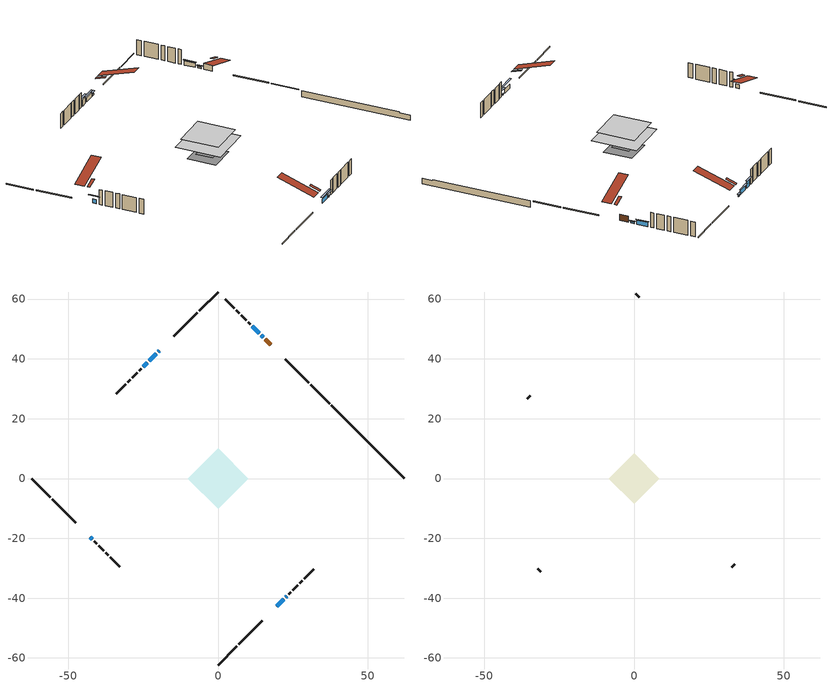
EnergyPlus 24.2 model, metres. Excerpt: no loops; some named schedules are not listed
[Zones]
conditioned space
 floor outside (Floor1 construction): -1.42,0 0,1.42 1.42,0 0,-1.42 z0.91
 floor adiabatic (AdiabaticFloorConstruction): -10.16,0 0,10.16 10.16,0 0,-10.16 z3.35
 floor foundation (Slab1 construction): -6.33,0 0,6.33 6.33,0 0,-6.33 z-1.15
 floor foundation (Slab2 construction): -3.8,0 0,3.8 3.8,0 0,-3.8 z0
 wall outside (RimJoist1 construction): 0,-62.37 6.21,-56.17 / -62.37,0 -56.17,-6.21 / 0,62.37 -6.21,56.17 / 37.29,25.08 31.09,31.28 z0.91:1.21
 wall outside (RimJoist2 construction): 6.86,-55.51 14.82,-47.55 / -55.51,-6.86 -47.55,-14.82 / -6.86,55.51 -14.82,47.55 / 30.43,31.94 22.47,39.9 z0.91:1.21
 wall outside (AdiabaticWallConstruction 1): 17.72,44.65 15.85,46.52 z0.91:2.94
 wall outside (AdiabaticWallConstruction): 19.58,-42.79 21.98,-40.39 / -42.79,-19.58 -41.99,-20.38 / -20.59,41.78 -22.99,39.38 / 13.83,48.54 11.43,50.94 z0.91:2.26; -19.58,42.8 -19.93,42.44 / 15.2,47.17 14.49,47.88 / 22.64,-39.73 23,-39.38 z0.91:1.41; -23.65,38.72 -24.94,37.43 z0.91:3.04
 wall outside (Wall1 construction): 23.65,-38.72 24.37,-38 / -41.33,-21.04 -40.62,-21.75 / -25.6,36.77 -26.32,36.05 / 10.77,51.6 10.05,52.32 z0.91:5.79
 wall outside (Wall2 construction): 25.02,-37.35 26.73,-35.64 / -39.96,-22.41 -38.26,-24.11 / -26.97,35.4 -28.68,33.69 / 9.4,52.97 7.69,54.68 z0.91:5.79
 wall outside (Wall3 construction): 27.38,-34.99 28.25,-34.12 / -37.6,-24.77 -36.74,-25.63 / -29.33,33.04 -30.2,32.17 / 7.04,55.33 6.17,56.2 z0.91:5.79
 wall outside (Wall4 construction): 28.9,-33.47 32.07,-30.3 / -36.08,-26.29 -32.91,-29.46 / -30.85,31.52 -34.02,28.35 / 5.52,56.86 2.35,60.03 z0.91:5.79
 wall foundation (FoundationWall1 construction): 37.95,24.42,-1.15 37.95,24.42,0.91 59.93,2.44,0.91 59.93,2.44,0.62 62.37,0,0.62 62.37,0,-1.15
 window (WindowConstruction): 19.58,-42.79 21.98,-40.39 z0.91:2.26
 window (WindowConstruction 4): -42.79,-19.58 -41.99,-20.38 z0.91:2.26
 window (WindowConstruction 5): -19.58,42.79 -19.93,42.44 z0.91:1.41
 window (WindowConstruction 6): 15.2,47.17 14.49,47.88 z0.91:1.41
 window (WindowConstruction 7): 22.64,-39.73 22.99,-39.38 z0.91:1.41
 window (WindowConstruction 1): -20.59,41.78 -22.99,39.38 z0.91:2.26
 window (WindowConstruction 2): -23.65,38.72 -24.94,37.43 z0.91:3.04
 window (WindowConstruction 3): 13.83,48.54 11.43,50.94 z0.91:2.26
 door (Door): 17.72,44.65 15.85,46.52 z0.91:2.94
 ceiling adiabatic (AdiabaticFloorConstruction): 0,-10.16 10.16,0 0,10.16 -10.16,0 z3.35
 roof outside (Roof2 construction): 18.92,-43.45,5.79 16.61,-41.14,6.87 16.01,-41.75,6.87 18.31,-44.06,5.79; -43.45,-18.92,5.79 -41.14,-16.61,6.87 -41.75,-16.01,6.87 -44.06,-18.31,5.79; -18.92,43.45,5.79 -16.61,41.14,6.87 -16.01,41.75,6.87 -18.31,44.06,5.79; 18.37,44,5.79 16.07,41.69,6.87 16.68,41.08,6.87 18.98,43.39,5.79
attic - vented
 floor to conditioned space (Floor2 construction Reversed): -8.48,0 0,8.48 8.48,0 0,-8.48 z5.79
 wall outside (Wall5 construction): 32.73,-29.64 33.76,-28.61 / -32.25,-30.12 -31.22,-31.15 / -34.68,27.69 -35.71,26.66 / 1.69,60.68 0.66,61.71 z0.91:5.79
 roof outside (Roof1 construction): 17.66,-44.72,5.79 9.4,-36.46,9.68 7.22,-38.63,9.68 15.48,-46.89,5.79; -44.72,-17.66,5.79 -36.46,-9.4,9.68 -38.63,-7.22,9.68 -46.89,-15.48,5.79; -17.66,44.72,5.79 -9.4,36.46,9.68 -7.22,38.63,9.68 -15.48,46.89,5.79; 19.64,42.73,5.79 11.38,34.47,9.68 13.56,32.3,9.68 21.82,40.56,5.79
shading: 22.84,-39.53 18.72,-43.66 19.04,-43.98 23.17,-39.85 z3.48; -41.13,-21.24 -43.66,-18.72 -43.87,-18.93 -41.34,-21.45 z3.48; -20.36,42.01 -19.15,43.22 -19.47,43.55 -20.69,42.33 z2.02; 14.28,48.09 15.41,46.96 15.62,47.17 14.49,48.3 z1.71; 23.86,-38.52 21.78,-40.59 22.1,-40.92 24.18,-38.84 z2.63; -23.42,38.95 -20.16,42.21 -20.48,42.54 -23.75,39.27 z2.87; -25.37,37 -23.22,39.15 -23.54,39.48 -25.7,37.32 z3.65; 11.22,51.16 14.04,48.33 14.25,48.54 11.43,51.37 z2.56
[Building]
Building 1: Terrain=Suburbs
[Site:Location]
Montreal Intl AP_QC: Latitude {deg}=45.47; Longitude {deg}=-73.74; Time Zone {hr}=-5; Elevation {m}=36; Keep Site Location Information=Yes
[Site:GroundTemperature:Shallow]
2.07863, -0.316383, -0.508184, 0.628371, 5.19101, 9.73239, 13.6695, 16.1636, 16.3755, 14.347, 10.5102, 6.10817
[Site:WaterMainsTemperature]
Calculation Method=Schedule; Temperature Schedule=mains temperature schedule
[Material] Roughness=Rough; Thermal Absorptance=0.9
Name | Thickness {m} | Conductivity {W/m-K} | Density {kg/m3} | Specific Heat {J/kg-K} | Solar Absorptance | Visible Absorptance
asphalt or fiberglass shingles | 0.00635 | 0.162714 | 1121.4 | 1465.45 | 0.84 | 0.84
ceiling loosefill ins | 0.0846667 | 0.0480833 | 16.02 | 1046.75 | 0.7 | 0.7
ceiling stud and cavity | 0.1397 | 0.0946744 | 65.682 | 1177.47 | 0.7 | 0.7
concrete 4.0 in. | 0.1016 | 1.803125 | 2242.8 | 837.4 | 0.7 | 0.7
concrete 8.0 in. | 0.2032 | 1.803125 | 2242.8 | 837.4 | 0.7 | 0.7
door material | 0.04445 | 0.053851 | 512.64 | 1214.23 | 0.7 | 0.7
exterior vertical ins | 0.0430808 | 0.029427 | 32.04 | 1214.23 | 0.7 | 0.7
floor covering | 0.0127 | 0.0433444 | 54.468 | 1339.84 | 0.6 | 0.6
floor rigid ins; rim joist rigid ins; wall rigid ins | 0.051816 | 0.029427 | 32.04 | 1214.23 | 0.7 | 0.7
floor rigid ins 1; wall rigid ins 1 | 0.512978 | 0.029427 | 32.04 | 1214.23 | 0.7 | 0.7
floor stud and cavity | 0.1397 | 0.0821132 | 92.3553 | 1139.71 | 0.7 | 0.7
floor stud and cavity 1 | 0.1397 | 1.75129 | 37.0049 | 1207.88 | 0.7 | 0.7
furniture material conditioned space 1 | 0.1524 | 0.115458 | 640.8 | 1214.23 | 0.6 | 0.6
gypsum board | 0.0127 | 0.160291 | 801 | 837.4 | 0.6 | 0.6
gypsum board 1 | 0.0127 | 0.160291 | 801 | 837.4 | 0.7 | 0.7
osb sheathing 0.5 in. | 0.0127 | 0.115458 | 512.64 | 1214.23 | 0.7 | 0.7
osb sheathing 0.75 in. | 0.01905 | 0.115458 | 512.64 | 1214.23 | 0.7 | 0.7
osb sheathing 2.0 in. | 0.0508 | 0.115458 | 512.64 | 1214.23 | 0.7 | 0.7
rim joist stud and cavity | 0.0508 | 0.0379815 | 125.044 | 1163.47 | 0.6 | 0.6
roof rigid ins | 0.103632 | 0.029427 | 32.04 | 1214.23 | 0.7 | 0.7
roof stud and cavity | 0.2032 | 2.14564 | 78.34581 | 1123.46 | 0.7 | 0.7
wall stud and cavity | 0.1397 | 0.141173 | 139.0536 | 1170.24 | 0.7 | 0.7
wall stud and cavity 1 | 0.1397 | 0.188903 | 139.0536 | 1170.24 | 0.7 | 0.7
wall stud and cavity 2 | 0.1397 | 0.19304 | 139.0536 | 1170.24 | 0.7 | 0.7
wall stud and cavity 3 | 0.1397 | 0.183232 | 139.0536 | 1170.24 | 0.7 | 0.7
wall stud and cavity 4 | 0.0889 | 6.1454 | 50.32683 | 1063.81 | 0.6 | 0.6
wall stud and cavity 5 | 0.0889 | 0.380278 | 52.3479 | 1209.89 | 0.7 | 0.7
wall stud and cavity 6 | 0.0889 | 0.391764 | 83.0341 | 1211.67 | 0.7 | 0.7
wood siding | 0.0254 | 0.102417 | 544.68 | 1172.36 | 0 | 0
wood siding 1 | 0.00254 | 0.102417 | 544.68 | 1172.36 | 0 | 0
wood siding 2; wood siding 3; wood siding 4 | 0.0254 | 0.102417 | 544.68 | 1172.36 | 0.7 | 0.7
[WindowMaterial:SimpleGlazingSystem]
Name | U-Factor {W/m2-K} | Solar Heat Gain Coefficient
WindowMaterial | 2.93382 | 0.6
WindowMaterial 1 | 2.97187 | 0.6
WindowMaterial 2 | 3.09508 | 0.34
[Construction]
AdiabaticFloorConstruction: floor stud and cavity 1, floor rigid ins 1, osb sheathing 0.75 in., floor covering
AdiabaticWallConstruction: wood siding 3, wall rigid ins 1, wall stud and cavity 5, gypsum board
AdiabaticWallConstruction 1: wood siding 4, wall rigid ins 1, wall stud and cavity 5, gypsum board
Door: door material
Floor1 construction: floor stud and cavity, floor rigid ins, osb sheathing 0.75 in., floor covering
Floor2 construction Reversed: gypsum board, ceiling stud and cavity, ceiling loosefill ins
FoundationWall1 construction: concrete 8.0 in., gypsum board 1
furniture construction conditioned space 1: furniture material conditioned space 1
PartitionWallConstruction: gypsum board, wall stud and cavity 6, gypsum board
RimJoist1 construction; RimJoist2 construction: wood siding 2, rim joist rigid ins, osb sheathing 2.0 in., rim joist stud and cavity
Roof1 construction: asphalt or fiberglass shingles
Roof2 construction: asphalt or fiberglass shingles, roof rigid ins, osb sheathing 0.75 in., roof stud and cavity, gypsum board
Slab1 construction; Slab2 construction: concrete 4.0 in.
Wall1 construction: wood siding, wall rigid ins, osb sheathing 0.5 in., wall stud and cavity, gypsum board
Wall2 construction: wood siding, wall rigid ins, osb sheathing 0.5 in., wall stud and cavity 1, gypsum board
Wall3 construction: wood siding, wall rigid ins, osb sheathing 0.5 in., wall stud and cavity 2, gypsum board
Wall4 construction: wood siding, wall rigid ins, osb sheathing 0.5 in., wall stud and cavity 3, gypsum board
Wall5 construction: wood siding 1, wall stud and cavity 4
WindowConstruction; WindowConstruction 1; WindowConstruction 3; WindowConstruction 4: WindowMaterial
WindowConstruction 2: WindowMaterial 1
WindowConstruction 5; WindowConstruction 6; WindowConstruction 7: WindowMaterial 2
[Zone] Multiplier=1; Part of Total Floor Area=Yes
Name | Volume {m3}
attic - vented | 90.9029
conditioned space | 717.1
[Space]
Name | Zone | Volume {m3}
attic - vented 1 | attic - vented | 90.9029
conditioned space 1 | conditioned space | 717.1
[ZoneInfiltration:EffectiveLeakageArea]
infil attic - vented 1: Zone or Space=attic - vented 1; Schedule=Always On Discrete; Effective Air Leakage Area {cm2}=5752.8; Stack Coefficient=0.000609877; Wind Coefficient=1.66856e-05
[ZoneMixing]
whole house fan mix: Zone or Space=attic - vented; Schedule=Always On Continuous; Design Flow Rate Calculation Method=Flow/Zone; Design Flow Rate {m3/s}=0; Source Zone or Space=conditioned space
[SurfaceProperty:ExposedFoundationPerimeter] Exposed Perimeter Calculation Method=TotalExposedPerimeter
Name | Total Exposed Perimeter {m}
Slab1 | 34.534
Slab2 | 17.788
[InternalMass] Zone or ZoneList=conditioned space; Space or SpaceList=conditioned space 1
Name | Construction | Surface Area {m2}
furniture mass conditioned space 1 | furniture construction conditioned space 1 | 127.9
partition wall mass | PartitionWallConstruction | 319.75
[Lights]
interior lighting: Zone or ZoneList or Space or SpaceList=conditioned space 1; Schedule=interior lighting schedule; Design Level Calculation Method=LightingLevel; Lighting Level {W}=343.2; Return Air Fraction=0; Fraction Radiant=0.6; Fraction Visible=0.2; Fraction Replaceable=1
[People]
occupants: Zone or ZoneList or Space or SpaceList=conditioned space 1; Number of People Schedule=occupants schedule; Number of People Calculation Method=People; Number of People=3; Fraction Radiant=0.314171; Sensible Heat Fraction=0.56303; Activity Level Schedule=occupants activity schedule; Carbon Dioxide Generation Rate {m3/s-W}=0; Enable ASHRAE 55 Comfort Warnings=No; Mean Radiant Temperature Calculation Type=EnclosureAveraged
[ElectricEquipment] Zone or ZoneList or Space or SpaceList=conditioned space 1; Design Level Calculation Method=EquipmentLevel
Name | Schedule | Design Level {W} | Fraction Latent | Fraction Radiant | Fraction Lost
clothes dryer | clothes dryer schedule | 140.772 | 0.015 | 0.081 | 0.85
clothes washer | clothes washer schedule | 32.1985 | 0.03 | 0.162 | 0.7
cooking range | cooking range schedule | 215.147 | 0.08 | 0.432 | 0.2
dishwasher | dishwasher schedule | 66.8632 | 0.3 | 0.18 | 0.4
fridge | fridge schedule | 72.9452 | 0 | 0.6 | 0
mech vent house fan | mech vent house fan schedule | 275 | 0 | 0 | 0.772727
mech vent house fan cfis | mech vent house fan cfis schedule | 0 | 0 | 0 | 0
misc plug loads | misc plug loads schedule | 494.7 | 0.045 | 0.513 | 0.1
whole house fan | Always On Discrete | 0 | 0 | 0 | 1
[OtherEquipment] Zone or ZoneList or Space or SpaceList=conditioned space 1; Design Level Calculation Method=EquipmentLevel
Name | Fuel Type | Schedule | Design Level {W} | Fraction Latent | Fraction Radiant | Fraction Lost
clothes dryer 1 | Electricity | clothes dryer schedule | 0 | 0.015 | 0.081 | 0.85
cooking range 1 | Electricity | cooking range schedule | 0 | 0.08 | 0.432 | 0.2
general water use latent | None | general water use schedule | 62.594 | 1 | 0 | 0
general water use sensible | None | general water use schedule | -61.6891 | 0 | 0.6 | 0
mech vent house fan latent load | None | Always On Discrete | 0 | 1 | 0 | 0
mech vent house fan sensible load | None | Always On Discrete | 0 | 0 | 0 | 0
water heater energy adjustment1 | Electricity | Always On Discrete | 0.01 | 0 | 0 | 1
[ZoneInfiltration:DesignFlowRate] Zone or ZoneList or Space or SpaceList=conditioned space 1; Schedule=Always On Discrete; Design Flow Rate Calculation Method=Flow/Zone; Design Flow Rate {m3/s}=0
infil flow; natural vent flow; whole house fan flow
[Foundation:Kiva] Initial Indoor Air Temperature {C}=21; Wall Depth Below Slab {m}=0.2032
Name | Wall Height Above Grade {m} | Custom Block Material Name 1 | Custom Block Depth 1 {m} | Custom Block X Position 1 {m} | Custom Block Z Position 1 {m}
Foundation Kiva 1 | 0.90998 | exterior vertical ins | 2.05999 | 0.2159 | 0
Foundation Kiva 2 | 0.1016
[Foundation:Kiva:Settings]
Soil Conductivity {W/m-K}=0.849921; Soil Density {kg/m3}=1842.3; Soil Specific Heat {J/kg-K}=418.7; Ground Solar Absorptivity=0.9; Ground Thermal Absorptivity=0.9; Ground Surface Roughness {m}=0.03; Far-Field Width {m}=40; Deep-Ground Boundary Condition=ZeroFlux; Deep-Ground Depth {m}=40; Minimum Cell Dimension {m}=0.2; Maximum Cell Growth Coefficient=3; Simulation Timestep=Timestep
[Exterior:Lights]
exterior lighting: Schedule=exterior lighting schedule; Design Level {W}=75.6
[Schedule:Constant]
Name | Hourly Value
Always On Continuous; mech vent house fan schedule; mech vent house fan cfis schedule; Always On Discrete | 1
occupants activity schedule | 117.228
fridge schedule | 0
[Schedule:Week:Daily]
interior lighting schedule Week Rule - Jan1-Jan27: interior lighting schedule day, interior lighting schedule day, interior lighting schedule day, interior lighting schedule day, interior lighting schedule day, interior lighting schedule day, interior lighting schedule day, interior lighting schedule default day, interior lighting schedule default day, interior lighting schedule default day, interior lighting schedule default day, interior lighting schedule default day
interior lighting schedule Week Rule - Jan28-Feb3: interior lighting schedule day, interior lighting schedule day, interior lighting schedule day, interior lighting schedule day, interior lighting schedule day 1, interior lighting schedule day 1, interior lighting schedule day 1, interior lighting schedule default day, interior lighting schedule default day, interior lighting schedule default day, interior lighting schedule default day, interior lighting schedule default day
interior lighting schedule Week Rule - Feb4-Feb24: interior lighting schedule day 1, interior lighting schedule day 1, interior lighting schedule day 1, interior lighting schedule day 1, interior lighting schedule day 1, interior lighting schedule day 1, interior lighting schedule day 1, interior lighting schedule default day, interior lighting schedule default day, interior lighting schedule default day, interior lighting schedule default day, interior lighting schedule default day
interior lighting schedule Week Rule - Feb25-Mar3: interior lighting schedule day 1, interior lighting schedule day 1, interior lighting schedule day 1, interior lighting schedule day 1, interior lighting schedule day 2, interior lighting schedule day 2, interior lighting schedule day 2, interior lighting schedule default day, interior lighting schedule default day, interior lighting schedule default day, interior lighting schedule default day, interior lighting schedule default day
interior lighting schedule Week Rule - Mar4-Mar31: interior lighting schedule day 2, interior lighting schedule day 2, interior lighting schedule day 2, interior lighting schedule day 2, interior lighting schedule day 2, interior lighting schedule day 2, interior lighting schedule day 2, interior lighting schedule default day, interior lighting schedule default day, interior lighting schedule default day, interior lighting schedule default day, interior lighting schedule default day
interior lighting schedule Week Rule - Apr1-Apr28: interior lighting schedule day 3, interior lighting schedule day 3, interior lighting schedule day 3, interior lighting schedule day 3, interior lighting schedule day 3, interior lighting schedule day 3, interior lighting schedule day 3, interior lighting schedule default day, interior lighting schedule default day, interior lighting schedule default day, interior lighting schedule default day, interior lighting schedule default day
interior lighting schedule Week Rule - Apr29-May5: interior lighting schedule day 3, interior lighting schedule day 3, interior lighting schedule day 4, interior lighting schedule day 4, interior lighting schedule day 4, interior lighting schedule day 4, interior lighting schedule day 4, interior lighting schedule default day, interior lighting schedule default day, interior lighting schedule default day, interior lighting schedule default day, interior lighting schedule default day
interior lighting schedule Week Rule - May6-May26: interior lighting schedule day 4, interior lighting schedule day 4, interior lighting schedule day 4, interior lighting schedule day 4, interior lighting schedule day 4, interior lighting schedule day 4, interior lighting schedule day 4, interior lighting schedule default day, interior lighting schedule default day, interior lighting schedule default day, interior lighting schedule default day, interior lighting schedule default day
interior lighting schedule Week Rule - May27-Jun2: interior lighting schedule day 4, interior lighting schedule day 4, interior lighting schedule day 4, interior lighting schedule day 4, interior lighting schedule day 4, interior lighting schedule day 5, interior lighting schedule day 5, interior lighting schedule default day, interior lighting schedule default day, interior lighting schedule default day, interior lighting schedule default day, interior lighting schedule default day
interior lighting schedule Week Rule - Jun3-Jun30: interior lighting schedule day 5, interior lighting schedule day 5, interior lighting schedule day 5, interior lighting schedule day 5, interior lighting schedule day 5, interior lighting schedule day 5, interior lighting schedule day 5, interior lighting schedule default day, interior lighting schedule default day, interior lighting schedule default day, interior lighting schedule default day, interior lighting schedule default day
interior lighting schedule Week Rule - Jul1-Jul28: interior lighting schedule day 6, interior lighting schedule day 6, interior lighting schedule day 6, interior lighting schedule day 6, interior lighting schedule day 6, interior lighting schedule day 6, interior lighting schedule day 6, interior lighting schedule default day, interior lighting schedule default day, interior lighting schedule default day, interior lighting schedule default day, interior lighting schedule default day
interior lighting schedule Week Rule - Jul29-Aug4: interior lighting schedule day 6, interior lighting schedule day 6, interior lighting schedule day 6, interior lighting schedule day 7, interior lighting schedule day 7, interior lighting schedule day 7, interior lighting schedule day 7, interior lighting schedule default day, interior lighting schedule default day, interior lighting schedule default day, interior lighting schedule default day, interior lighting schedule default day
interior lighting schedule Week Rule - Aug5-Aug25: interior lighting schedule day 7, interior lighting schedule day 7, interior lighting schedule day 7, interior lighting schedule day 7, interior lighting schedule day 7, interior lighting schedule day 7, interior lighting schedule day 7, interior lighting schedule default day, interior lighting schedule default day, interior lighting schedule default day, interior lighting schedule default day, interior lighting schedule default day
interior lighting schedule Week Rule - Aug26-Sep1: interior lighting schedule day 7, interior lighting schedule day 7, interior lighting schedule day 7, interior lighting schedule day 7, interior lighting schedule day 7, interior lighting schedule day 7, interior lighting schedule day 8, interior lighting schedule default day, interior lighting schedule default day, interior lighting schedule default day, interior lighting schedule default day, interior lighting schedule default day
interior lighting schedule Week Rule - Sep2-Sep29: interior lighting schedule day 8, interior lighting schedule day 8, interior lighting schedule day 8, interior lighting schedule day 8, interior lighting schedule day 8, interior lighting schedule day 8, interior lighting schedule day 8, interior lighting schedule default day, interior lighting schedule default day, interior lighting schedule default day, interior lighting schedule default day, interior lighting schedule default day
interior lighting schedule Week Rule - Sep30-Oct6: interior lighting schedule day 8, interior lighting schedule day 9, interior lighting schedule day 9, interior lighting schedule day 9, interior lighting schedule day 9, interior lighting schedule day 9, interior lighting schedule day 9, interior lighting schedule default day, interior lighting schedule default day, interior lighting schedule default day, interior lighting schedule default day, interior lighting schedule default day
interior lighting schedule Week Rule - Oct7-Oct27: interior lighting schedule day 9, interior lighting schedule day 9, interior lighting schedule day 9, interior lighting schedule day 9, interior lighting schedule day 9, interior lighting schedule day 9, interior lighting schedule day 9, interior lighting schedule default day, interior lighting schedule default day, interior lighting schedule default day, interior lighting schedule default day, interior lighting schedule default day
interior lighting schedule Week Rule - Oct28-Nov3: interior lighting schedule day 9, interior lighting schedule day 9, interior lighting schedule day 9, interior lighting schedule day 9, interior lighting schedule day 10, interior lighting schedule day 10, interior lighting schedule day 10, interior lighting schedule default day, interior lighting schedule default day, interior lighting schedule default day, interior lighting schedule default day, interior lighting schedule default day
interior lighting schedule Week Rule - Nov4-Nov24: interior lighting schedule day 10, interior lighting schedule day 10, interior lighting schedule day 10, interior lighting schedule day 10, interior lighting schedule day 10, interior lighting schedule day 10, interior lighting schedule day 10, interior lighting schedule default day, interior lighting schedule default day, interior lighting schedule default day, interior lighting schedule default day, interior lighting schedule default day
interior lighting schedule Week Rule - Nov25-Dec1: interior lighting schedule day 10, interior lighting schedule day 10, interior lighting schedule day 10, interior lighting schedule day 10, interior lighting schedule day 10, interior lighting schedule day 10, interior lighting schedule day 11, interior lighting schedule default day, interior lighting schedule default day, interior lighting schedule default day, interior lighting schedule default day, interior lighting schedule default day
interior lighting schedule Week Rule - Dec2-Dec31: interior lighting schedule day 11, interior lighting schedule day 11, interior lighting schedule day 11, interior lighting schedule day 11, interior lighting schedule day 11, interior lighting schedule day 11, interior lighting schedule day 11, interior lighting schedule default day, interior lighting schedule default day, interior lighting schedule default day, interior lighting schedule default day, interior lighting schedule default day
occupants schedule Week Rule - Jan1-Dec31: occupants schedule day, occupants schedule day, occupants schedule day, occupants schedule day, occupants schedule day, occupants schedule day, occupants schedule day, occupants schedule default day, occupants schedule default day, occupants schedule default day, occupants schedule default day, occupants schedule default day
clothes dryer schedule Week Rule - Jan1-Dec31: clothes dryer schedule day, clothes dryer schedule day, clothes dryer schedule day, clothes dryer schedule day, clothes dryer schedule day, clothes dryer schedule day, clothes dryer schedule day, clothes dryer schedule default day, clothes dryer schedule default day, clothes dryer schedule default day, clothes dryer schedule default day, clothes dryer schedule default day
clothes washer schedule Week Rule - Jan1-Dec31: clothes washer schedule day, clothes washer schedule day, clothes washer schedule day, clothes washer schedule day, clothes washer schedule day, clothes washer schedule day, clothes washer schedule day, clothes washer schedule default day, clothes washer schedule default day, clothes washer schedule default day, clothes washer schedule default day, clothes washer schedule default day
cooking range schedule Week Rule - Jan1-Dec31: cooking range schedule day, cooking range schedule day, cooking range schedule day, cooking range schedule day, cooking range schedule day, cooking range schedule day, cooking range schedule day, cooking range schedule default day, cooking range schedule default day, cooking range schedule default day, cooking range schedule default day, cooking range schedule default day
dishwasher schedule Week Rule - Jan1-Dec31: dishwasher schedule day, dishwasher schedule day, dishwasher schedule day, dishwasher schedule day, dishwasher schedule day, dishwasher schedule day, dishwasher schedule day, dishwasher schedule default day, dishwasher schedule default day, dishwasher schedule default day, dishwasher schedule default day, dishwasher schedule default day
misc plug loads schedule Week Rule - Jan1-Dec31: misc plug loads schedule day, misc plug loads schedule day, misc plug loads schedule day, misc plug loads schedule day, misc plug loads schedule day, misc plug loads schedule day, misc plug loads schedule day, misc plug loads schedule default day, misc plug loads schedule default day, misc plug loads schedule default day, misc plug loads schedule default day, misc plug loads schedule default day
general water use schedule Week Rule - Jan1-Dec31: general water use schedule day, general water use schedule day, general water use schedule day, general water use schedule day, general water use schedule day, general water use schedule day, general water use schedule day, general water use schedule default day, general water use schedule default day, general water use schedule default day, general water use schedule default day, general water use schedule default day
exterior lighting schedule Week Rule - Jan1-Jan27: exterior lighting schedule day, exterior lighting schedule day, exterior lighting schedule day, exterior lighting schedule day, exterior lighting schedule day, exterior lighting schedule day, exterior lighting schedule day, exterior lighting schedule default day, exterior lighting schedule default day, exterior lighting schedule default day, exterior lighting schedule default day, exterior lighting schedule default day
exterior lighting schedule Week Rule - Jan28-Feb3: exterior lighting schedule day, exterior lighting schedule day, exterior lighting schedule day, exterior lighting schedule day, exterior lighting schedule day 1, exterior lighting schedule day 1, exterior lighting schedule day 1, exterior lighting schedule default day, exterior lighting schedule default day, exterior lighting schedule default day, exterior lighting schedule default day, exterior lighting schedule default day
exterior lighting schedule Week Rule - Feb4-Feb24: exterior lighting schedule day 1, exterior lighting schedule day 1, exterior lighting schedule day 1, exterior lighting schedule day 1, exterior lighting schedule day 1, exterior lighting schedule day 1, exterior lighting schedule day 1, exterior lighting schedule default day, exterior lighting schedule default day, exterior lighting schedule default day, exterior lighting schedule default day, exterior lighting schedule default day
exterior lighting schedule Week Rule - Feb25-Mar3: exterior lighting schedule day 1, exterior lighting schedule day 1, exterior lighting schedule day 1, exterior lighting schedule day 1, exterior lighting schedule day 2, exterior lighting schedule day 2, exterior lighting schedule day 2, exterior lighting schedule default day, exterior lighting schedule default day, exterior lighting schedule default day, exterior lighting schedule default day, exterior lighting schedule default day
exterior lighting schedule Week Rule - Mar4-Mar31: exterior lighting schedule day 2, exterior lighting schedule day 2, exterior lighting schedule day 2, exterior lighting schedule day 2, exterior lighting schedule day 2, exterior lighting schedule day 2, exterior lighting schedule day 2, exterior lighting schedule default day, exterior lighting schedule default day, exterior lighting schedule default day, exterior lighting schedule default day, exterior lighting schedule default day
exterior lighting schedule Week Rule - Apr1-Apr28: exterior lighting schedule day 3, exterior lighting schedule day 3, exterior lighting schedule day 3, exterior lighting schedule day 3, exterior lighting schedule day 3, exterior lighting schedule day 3, exterior lighting schedule day 3, exterior lighting schedule default day, exterior lighting schedule default day, exterior lighting schedule default day, exterior lighting schedule default day, exterior lighting schedule default day
exterior lighting schedule Week Rule - Apr29-May5: exterior lighting schedule day 3, exterior lighting schedule day 3, exterior lighting schedule day 4, exterior lighting schedule day 4, exterior lighting schedule day 4, exterior lighting schedule day 4, exterior lighting schedule day 4, exterior lighting schedule default day, exterior lighting schedule default day, exterior lighting schedule default day, exterior lighting schedule default day, exterior lighting schedule default day
exterior lighting schedule Week Rule - May6-May26: exterior lighting schedule day 4, exterior lighting schedule day 4, exterior lighting schedule day 4, exterior lighting schedule day 4, exterior lighting schedule day 4, exterior lighting schedule day 4, exterior lighting schedule day 4, exterior lighting schedule default day, exterior lighting schedule default day, exterior lighting schedule default day, exterior lighting schedule default day, exterior lighting schedule default day
exterior lighting schedule Week Rule - May27-Jun2: exterior lighting schedule day 4, exterior lighting schedule day 4, exterior lighting schedule day 4, exterior lighting schedule day 4, exterior lighting schedule day 4, exterior lighting schedule day 5, exterior lighting schedule day 5, exterior lighting schedule default day, exterior lighting schedule default day, exterior lighting schedule default day, exterior lighting schedule default day, exterior lighting schedule default day
exterior lighting schedule Week Rule - Jun3-Jun30: exterior lighting schedule day 5, exterior lighting schedule day 5, exterior lighting schedule day 5, exterior lighting schedule day 5, exterior lighting schedule day 5, exterior lighting schedule day 5, exterior lighting schedule day 5, exterior lighting schedule default day, exterior lighting schedule default day, exterior lighting schedule default day, exterior lighting schedule default day, exterior lighting schedule default day
exterior lighting schedule Week Rule - Jul1-Jul28: exterior lighting schedule day 6, exterior lighting schedule day 6, exterior lighting schedule day 6, exterior lighting schedule day 6, exterior lighting schedule day 6, exterior lighting schedule day 6, exterior lighting schedule day 6, exterior lighting schedule default day, exterior lighting schedule default day, exterior lighting schedule default day, exterior lighting schedule default day, exterior lighting schedule default day
exterior lighting schedule Week Rule - Jul29-Aug4: exterior lighting schedule day 6, exterior lighting schedule day 6, exterior lighting schedule day 6, exterior lighting schedule day 7, exterior lighting schedule day 7, exterior lighting schedule day 7, exterior lighting schedule day 7, exterior lighting schedule default day, exterior lighting schedule default day, exterior lighting schedule default day, exterior lighting schedule default day, exterior lighting schedule default day
exterior lighting schedule Week Rule - Aug5-Aug25: exterior lighting schedule day 7, exterior lighting schedule day 7, exterior lighting schedule day 7, exterior lighting schedule day 7, exterior lighting schedule day 7, exterior lighting schedule day 7, exterior lighting schedule day 7, exterior lighting schedule default day, exterior lighting schedule default day, exterior lighting schedule default day, exterior lighting schedule default day, exterior lighting schedule default day
exterior lighting schedule Week Rule - Aug26-Sep1: exterior lighting schedule day 7, exterior lighting schedule day 7, exterior lighting schedule day 7, exterior lighting schedule day 7, exterior lighting schedule day 7, exterior lighting schedule day 7, exterior lighting schedule day 8, exterior lighting schedule default day, exterior lighting schedule default day, exterior lighting schedule default day, exterior lighting schedule default day, exterior lighting schedule default day
exterior lighting schedule Week Rule - Sep2-Sep29: exterior lighting schedule day 8, exterior lighting schedule day 8, exterior lighting schedule day 8, exterior lighting schedule day 8, exterior lighting schedule day 8, exterior lighting schedule day 8, exterior lighting schedule day 8, exterior lighting schedule default day, exterior lighting schedule default day, exterior lighting schedule default day, exterior lighting schedule default day, exterior lighting schedule default day
exterior lighting schedule Week Rule - Sep30-Oct6: exterior lighting schedule day 8, exterior lighting schedule day 9, exterior lighting schedule day 9, exterior lighting schedule day 9, exterior lighting schedule day 9, exterior lighting schedule day 9, exterior lighting schedule day 9, exterior lighting schedule default day, exterior lighting schedule default day, exterior lighting schedule default day, exterior lighting schedule default day, exterior lighting schedule default day
exterior lighting schedule Week Rule - Oct7-Oct27: exterior lighting schedule day 9, exterior lighting schedule day 9, exterior lighting schedule day 9, exterior lighting schedule day 9, exterior lighting schedule day 9, exterior lighting schedule day 9, exterior lighting schedule day 9, exterior lighting schedule default day, exterior lighting schedule default day, exterior lighting schedule default day, exterior lighting schedule default day, exterior lighting schedule default day
exterior lighting schedule Week Rule - Oct28-Nov3: exterior lighting schedule day 9, exterior lighting schedule day 9, exterior lighting schedule day 9, exterior lighting schedule day 9, exterior lighting schedule day 10, exterior lighting schedule day 10, exterior lighting schedule day 10, exterior lighting schedule default day, exterior lighting schedule default day, exterior lighting schedule default day, exterior lighting schedule default day, exterior lighting schedule default day
[Schedule:Year]
interior lighting schedule: interior lighting schedule Week Rule - Jan1-Jan27, 1, 1, 1, 27, interior lighting schedule Week Rule - Jan28-Feb3, 1, 28, 2, 3, interior lighting schedule Week Rule - Feb4-Feb24, 2, 4, 2, 24, interior lighting schedule Week Rule - Feb25-Mar3, 2, 25, 3, 3, interior lighting schedule Week Rule - Mar4-Mar31, 3, 4, 3, 31, interior lighting schedule Week Rule - Apr1-Apr28, 4, 1, 4, 28, interior lighting schedule Week Rule - Apr29-May5, 4, 29, 5, 5, interior lighting schedule Week Rule - May6-May26, 5, 6, 5, 26, interior lighting schedule Week Rule - May27-Jun2, 5, 27, 6, 2, interior lighting schedule Week Rule - Jun3-Jun30, 6, 3, 6, 30, interior lighting schedule Week Rule - Jul1-Jul28, 7, 1, 7, 28, interior lighting schedule Week Rule - Jul29-Aug4, 7, 29, 8, 4, interior lighting schedule Week Rule - Aug5-Aug25, 8, 5, 8, 25, interior lighting schedule Week Rule - Aug26-Sep1, 8, 26, 9, 1, interior lighting schedule Week Rule - Sep2-Sep29, 9, 2, 9, 29, interior lighting schedule Week Rule - Sep30-Oct6, 9, 30, 10, 6, interior lighting schedule Week Rule - Oct7-Oct27, 10, 7, 10, 27, interior lighting schedule Week Rule - Oct28-Nov3, 10, 28, 11, 3, interior lighting schedule Week Rule - Nov4-Nov24, 11, 4, 11, 24, interior lighting schedule Week Rule - Nov25-Dec1, 11, 25, 12, 1, interior lighting schedule Week Rule - Dec2-Dec31, 12, 2, 12, 31
occupants schedule: occupants schedule Week Rule - Jan1-Dec31, 1, 1, 12, 31
clothes dryer schedule: clothes dryer schedule Week Rule - Jan1-Dec31, 1, 1, 12, 31
clothes washer schedule: clothes washer schedule Week Rule - Jan1-Dec31, 1, 1, 12, 31
cooking range schedule: cooking range schedule Week Rule - Jan1-Dec31, 1, 1, 12, 31
dishwasher schedule: dishwasher schedule Week Rule - Jan1-Dec31, 1, 1, 12, 31
misc plug loads schedule: misc plug loads schedule Week Rule - Jan1-Dec31, 1, 1, 12, 31
general water use schedule: general water use schedule Week Rule - Jan1-Dec31, 1, 1, 12, 31
exterior lighting schedule: exterior lighting schedule Week Rule - Jan1-Jan27, 1, 1, 1, 27, exterior lighting schedule Week Rule - Jan28-Feb3, 1, 28, 2, 3, exterior lighting schedule Week Rule - Feb4-Feb24, 2, 4, 2, 24, exterior lighting schedule Week Rule - Feb25-Mar3, 2, 25, 3, 3, exterior lighting schedule Week Rule - Mar4-Mar31, 3, 4, 3, 31, exterior lighting schedule Week Rule - Apr1-Apr28, 4, 1, 4, 28, exterior lighting schedule Week Rule - Apr29-May5, 4, 29, 5, 5, exterior lighting schedule Week Rule - May6-May26, 5, 6, 5, 26, exterior lighting schedule Week Rule - May27-Jun2, 5, 27, 6, 2, exterior lighting schedule Week Rule - Jun3-Jun30, 6, 3, 6, 30, exterior lighting schedule Week Rule - Jul1-Jul28, 7, 1, 7, 28, exterior lighting schedule Week Rule - Jul29-Aug4, 7, 29, 8, 4, exterior lighting schedule Week Rule - Aug5-Aug25, 8, 5, 8, 25, exterior lighting schedule Week Rule - Aug26-Sep1, 8, 26, 9, 1, exterior lighting schedule Week Rule - Sep2-Sep29, 9, 2, 9, 29, exterior lighting schedule Week Rule - Sep30-Oct6, 9, 30, 10, 6, exterior lighting schedule Week Rule - Oct7-Oct27, 10, 7, 10, 27, exterior lighting schedule Week Rule - Oct28-Nov3, 10, 28, 11, 3, exterior lighting schedule Week Rule - Nov4-Nov24, 11, 4, 11, 24, exterior lighting schedule Week Rule - Nov25-Dec1, 11, 25, 12, 1, exterior lighting schedule Week Rule - Dec2-Dec31, 12, 2, 12, 31
[Schedule:Compact]
mains temperature schedule: Through: 01/01, For: AllDays, Until: 24:00, 6.56833, Through: 01/02, For: AllDays, Until: 24:00, 6.48722, Through: 01/03, For: AllDays, Until: 24:00, 6.40722, Through: 01/04, For: AllDays, Until: 24:00, 6.32889, Through: 01/05, For: AllDays, Until: 24:00, 6.25167, Through: 01/06, For: AllDays, Until: 24:00, 6.17611, Through: 01/07, For: AllDays, Until: 24:00, 6.10222, Through: 01/08, For: AllDays, Until: 24:00, 6.02944, Through: 01/09, For: AllDays, Until: 24:00, 5.95833, Through: 01/10, For: AllDays, Until: 24:00, 5.88889, Through: 01/11, For: AllDays, Until: 24:00, 5.82056, Through: 01/12, For: AllDays, Until: 24:00, 5.75444, Through: 01/13, For: AllDays, Until: 24:00, 5.68944, Through: 01/14, For: AllDays, Until: 24:00, 5.62611, Through: 01/15, For: AllDays, Until: 24:00, 5.56444, Through: 01/16, For: AllDays, Until: 24:00, 5.50444, Through: 01/17, For: AllDays, Until: 24:00, 5.44611, Through: 01/18, For: AllDays, Until: 24:00, 5.38944, Through: 01/19, For: AllDays, Until: 24:00, 5.33389, Through: 01/20, For: AllDays, Until: 24:00, 5.28111, Through: 01/21, For: AllDays, Until: 24:00, 5.22944, Through: 01/22, For: AllDays, Until: 24:00, 5.17944, Through: 01/23, For: AllDays, Until: 24:00, 5.13111, Through: 01/24, For: AllDays, Until: 24:00, 5.085, Through: 01/25, For: AllDays, Until: 24:00, 5.04056, Through: 01/26, For: AllDays, Until: 24:00, 4.99778, Through: 01/27, For: AllDays, Until: 24:00, 4.95667, Through: 01/28, For: AllDays, Until: 24:00, 4.91778, Through: 01/29, For: AllDays, Until: 24:00, 4.88056, Through: 01/30, For: AllDays, Until: 24:00, 4.845, Through: 01/31, For: AllDays, Until: 24:00, 4.81167, Through: 02/01, For: AllDays, Until: 24:00, 4.77944, Through: 02/02, For: AllDays, Until: 24:00, 4.75, Through: 02/03, For: AllDays, Until: 24:00, 4.72167, Through: 02/04, For: AllDays, Until: 24:00, 4.69611, Through: 02/05, For: AllDays, Until: 24:00, 4.67167, Through: 02/06, For: AllDays, Until: 24:00, 4.64944, Through: 02/07, For: AllDays, Until: 24:00, 4.62889, Through: 02/08, For: AllDays, Until: 24:00, 4.61056, Through: 02/09, For: AllDays, Until: 24:00, 4.59389, Through: 02/10, For: AllDays, Until: 24:00, 4.57944, Through: 02/11, For: AllDays, Until: 24:00, 4.56667, Through: 02/12, For: AllDays, Until: 24:00, 4.55611, Through: 02/13, For: AllDays, Until: 24:00, 4.54722, Through: 02/14, For: AllDays, Until: 24:00, 4.54056, Through: 02/15, For: AllDays, Until: 24:00, 4.53556, Through: 02/16, For: AllDays, Until: 24:00, 4.53278, Through: 02/17, For: AllDays, Until: 24:00, 4.53167, Through: 02/18, For: AllDays, Until: 24:00, 4.53278, Through: 02/19, For: AllDays, Until: 24:00, 4.53556, Through: 02/20, For: AllDays, Until: 24:00, 4.54056, Through: 02/21, For: AllDays, Until: 24:00, 4.54722, Through: 02/22, For: AllDays, Until: 24:00, 4.55611, Through: 02/23, For: AllDays, Until: 24:00, 4.56667, Through: 02/24, For: AllDays, Until: 24:00, 4.57944, Through: 02/25, For: AllDays, Until: 24:00, 4.59389, Through: 02/26, For: AllDays, Until: 24:00, 4.61056, Through: 02/27, For: AllDays, Until: 24:00, 4.62889, Through: 02/28, For: AllDays, Until: 24:00, 4.64889, Through: 03/01, For: AllDays, Until: 24:00, 4.67111, Through: 03/02, For: AllDays, Until: 24:00, 4.69556, Through: 03/03, For: AllDays, Until: 24:00, 4.72167, Through: 03/04, For: AllDays, Until: 24:00, 4.74944, Through: 03/05, For: AllDays, Until: 24:00, 4.77944, Through: 03/06, For: AllDays, Until: 24:00, 4.81111, Through: 03/07, For: AllDays, Until: 24:00, 4.84444, Through: 03/08, For: AllDays, Until: 24:00, 4.88, Through: 03/09, For: AllDays, Until: 24:00, 4.91722, Through: 03/10, For: AllDays, Until: 24:00, 4.95611, Through: 03/11, For: AllDays, Until: 24:00, 4.99722, Through: 03/12, For: AllDays, Until: 24:00, 5.04, Through: 03/13, For: AllDays, Until: 24:00, 5.08444, Through: 03/14, For: AllDays, Until: 24:00, 5.13056, Through: 03/15, For: AllDays, Until: 24:00, 5.17889, Through: 03/16, For: AllDays, Until: 24:00, 5.22833, Through: 03/17, For: AllDays, Until: 24:00, 5.28, Through: 03/18, For: AllDays, Until: 24:00, 5.33333, Through: 03/19, For: AllDays, Until: 24:00, 5.38833, Through: 03/20, For: AllDays, Until: 24:00, 5.445, Through: 03/21, For: AllDays, Until: 24:00, 5.50333, Through: 03/22, For: AllDays, Until: 24:00, 5.56333, Through: 03/23, For: AllDays, Until: 24:00, 5.625, Through: 03/24, For: AllDays, Until: 24:00, 5.68833, Through: 03/25, For: AllDays, Until: 24:00, 5.75333, Through: 03/26, For: AllDays, Until: 24:00, 5.81944, Through: 03/27, For: AllDays, Until: 24:00, 5.88778, Through: 03/28, For: AllDays, Until: 24:00, 5.95722, Through: 03/29, For: AllDays, Until: 24:00, 6.02833, Through: 03/30, For: AllDays, Until: 24:00, 6.10111, Through: 03/31, For: AllDays, Until: 24:00, 6.175, Through: 04/01, For: AllDays, Until: 24:00, 6.25056, Through: 04/02, For: AllDays, Until: 24:00, 6.32778, Through: 04/03, For: AllDays, Until: 24:00, 6.40611, Through: 04/04, For: AllDays, Until: 24:00, 6.48556, Through: 04/05, For: AllDays, Until: 24:00, 6.56722, Through: 04/06, For: AllDays, Until: 24:00, 6.64944, Through: 04/07, For: AllDays, Until: 24:00, 6.73333, Through: 04/08, For: AllDays, Until: 24:00, 6.81833, Through: 04/09, For: AllDays, Until: 24:00, 6.905, Through: 04/10, For: AllDays, Until: 24:00, 6.99278, Through: 04/11, For: AllDays, Until: 24:00, 7.08111, Through: 04/12, For: AllDays, Until: 24:00, 7.17167, Through: 04/13, For: AllDays, Until: 24:00, 7.26278, Through: 04/14, For: AllDays, Until: 24:00, 7.355, Through: 04/15, For: AllDays, Until: 24:00, 7.44833, Through: 04/16, For: AllDays, Until: 24:00, 7.54278, Through: 04/17, For: AllDays, Until: 24:00, 7.63889, Through: 04/18, For: AllDays, Until: 24:00, 7.735, Through: 04/19, For: AllDays, Until: 24:00, 7.83278, Through: 04/20, For: AllDays, Until: 24:00, 7.93167, Through: 04/21, For: AllDays, Until: 24:00, 8.03111, Through: 04/22, For: AllDays, Until: 24:00, 8.13167, Through: 04/23, For: AllDays, Until: 24:00, 8.23278, Through: 04/24, For: AllDays, Until: 24:00, 8.335, Through: 04/25, For: AllDays, Until: 24:00, 8.43778, Through: 04/26, For: AllDays, Until: 24:00, 8.54167, Through: 04/27, For: AllDays, Until: 24:00, 8.64611, Through: 04/28, For: AllDays, Until: 24:00, 8.75167, Through: 04/29, For: AllDays, Until: 24:00, 8.85778, Through: 04/30, For: AllDays, Until: 24:00, 8.96444, Through: 05/01, For: AllDays, Until: 24:00, 9.07167, Through: 05/02, For: AllDays, Until: 24:00, 9.17944, Through: 05/03, For: AllDays, Until: 24:00, 9.28778, Through: 05/04, For: AllDays, Until: 24:00, 9.39667, Through: 05/05, For: AllDays, Until: 24:00, 9.50667, Through: 05/06, For: AllDays, Until: 24:00, 9.61667, Through: 05/07, For: AllDays, Until: 24:00, 9.72667, Through: 05/08, For: AllDays, Until: 24:00, 9.83778, Through: 05/09, For: AllDays, Until: 24:00, 9.94889, Through: 05/10, For: AllDays, Until: 24:00, 10.0606, Through: 05/11, For: AllDays, Until: 24:00, 10.1722, Through: 05/12, For: AllDays, Until: 24:00, 10.2844, Through: 05/13, For: AllDays, Until: 24:00, 10.3967, Through: 05/14, For: AllDays, Until: 24:00, 10.5094, Through: 05/15, For: AllDays, Until: 24:00, 10.6222, Through: 05/16, For: AllDays, Until: 24:00, 10.735, Through: 05/17, For: AllDays, Until: 24:00, 10.8478, Through: 05/18, For: AllDays, Until: 24:00, 10.9611, Through: 05/19, For: AllDays, Until: 24:00, 11.0744, Through: 05/20, For: AllDays, Until: 24:00, 11.1872, Through: 05/21, For: AllDays, Until: 24:00, 11.3006, Through: 05/22, For: AllDays, Until: 24:00, 11.4133, Through: 05/23, For: AllDays, Until: 24:00, 11.5267, Through: 05/24, For: AllDays, Until: 24:00, 11.6394, Through: 05/25, For: AllDays, Until: 24:00, 11.7522, Through: 05/26, For: AllDays, Until: 24:00, 11.8644, Through: 05/27, For: AllDays, Until: 24:00, 11.9767, Through: 05/28, For: AllDays, Until: 24:00, 12.0889, Through: 05/29, For: AllDays, Until: 24:00, 12.2006, Through: 05/30, For: AllDays, Until: 24:00, 12.3122, Through: 05/31, For: AllDays, Until: 24:00, 12.4228, Through: 06/01, For: AllDays, Until: 24:00, 12.5339, Through: 06/02, For: AllDays, Until: 24:00, 12.6439, Through: 06/03, For: AllDays, Until: 24:00, 12.7539, Through: 06/04, For: AllDays, Until: 24:00, 12.8628, Through: 06/05, For: AllDays, Until: 24:00, 12.9717, Through: 06/06, For: AllDays, Until: 24:00, 13.08, Through: 06/07, For: AllDays, Until: 24:00, 13.1878, Through: 06/08, For: AllDays, Until: 24:00, 13.2944, Through: 06/09, For: AllDays, Until: 24:00, 13.4011, Through: 06/10, For: AllDays, Until: 24:00, 13.5067, Through: 06/11, For: AllDays, Until: 24:00, 13.6117, Through: 06/12, For: AllDays, Until: 24:00, 13.7156, Through: 06/13, For: AllDays, Until: 24:00, 13.8194, Through: 06/14, For: AllDays, Until: 24:00, 13.9222, Through: 06/15, For: AllDays, Until: 24:00, 14.0239, Through: 06/16, For: AllDays, Until: 24:00, 14.125, Through: 06/17, For: AllDays, Until: 24:00, 14.225, Through: 06/18, For: AllDays, Until: 24:00, 14.3239, Through: 06/19, For: AllDays, Until: 24:00, 14.4222, Through: 06/20, For: AllDays, Until: 24:00, 14.5194, Through: 06/21, For: AllDays, Until: 24:00, 14.6156, Through: 06/22, For: AllDays, Until: 24:00, 14.7106, Through: 06/23, For: AllDays, Until: 24:00, 14.805, Through: 06/24, For: AllDays, Until: 24:00, 14.8978, Through: 06/25, For: AllDays, Until: 24:00, 14.9894, Through: 06/26, For: AllDays, Until: 24:00, 15.0806, Through: 06/27, For: AllDays, Until: 24:00, 15.17, Through: 06/28, For: AllDays, Until: 24:00, 15.2583, Through: 06/29, For: AllDays, Until: 24:00, 15.3456, Through: 06/30, For: AllDays, Until: 24:00, 15.4311, Through: 07/01, For: AllDays, Until: 24:00, 15.5161, Through: 07/02, For: AllDays, Until: 24:00, 15.5989, Through: 07/03, For: AllDays, Until: 24:00, 15.6811, Through: 07/04, For: AllDays, Until: 24:00, 15.7617, Through: 07/05, For: AllDays, Until: 24:00, 15.8411, Through: 07/06, For: AllDays, Until: 24:00, 15.9189, Through: 07/07, For: AllDays, Until: 24:00, 15.995, Through: 07/08, For: AllDays, Until: 24:00, 16.07, Through: 07/09, For: AllDays, Until: 24:00, 16.1433, Through: 07/10, For: AllDays, Until: 24:00, 16.2156, Through: 07/11, For: AllDays, Until: 24:00, 16.2861, Through: 07/12, For: AllDays, Until: 24:00, 16.355, Through: 07/13, For: AllDays, Until: 24:00, 16.4222, Through: 07/14, For: AllDays, Until: 24:00, 16.4878, Through: 07/15, For: AllDays, Until: 24:00, 16.5522, Through: 07/16, For: AllDays, Until: 24:00, 16.615, Through: 07/17, For: AllDays, Until: 24:00, 16.6756, Through: 07/18, For: AllDays, Until: 24:00, 16.735, Through: 07/19, For: AllDays, Until: 24:00, 16.7928, Through: 07/20, For: AllDays, Until: 24:00, 16.8489, Through: 07/21, For: AllDays, Until: 24:00, 16.9028, Through: 07/22, For: AllDays, Until: 24:00, 16.9556, Through: 07/23, For: AllDays, Until: 24:00, 17.0061, Through: 07/24, For: AllDays, Until: 24:00, 17.0556, Through: 07/25, For: AllDays, Until: 24:00, 17.1028, Through: 07/26, For: AllDays, Until: 24:00, 17.1483, Through: 07/27, For: AllDays, Until: 24:00, 17.1917, Through: 07/28, For: AllDays, Until: 24:00, 17.2339, Through: 07/29, For: AllDays, Until: 24:00, 17.2739, Through: 07/30, For: AllDays, Until: 24:00, 17.3122, Through: 07/31, For: AllDays, Until: 24:00, 17.3489, Through: 08/01, For: AllDays, Until: 24:00, 17.3833, Through: 08/02, For: AllDays, Until: 24:00, 17.4161, Through: 08/03, For: AllDays, Until: 24:00, 17.4467, Through: 08/04, For: AllDays, Until: 24:00, 17.4761, Through: 08/05, For: AllDays, Until: 24:00, 17.5028, Through: 08/06, For: AllDays, Until: 24:00, 17.5283, Through: 08/07, For: AllDays, Until: 24:00, 17.5517, Through: 08/08, For: AllDays, Until: 24:00, 17.5728, Through: 08/09, For: AllDays, Until: 24:00, 17.5922, Through: 08/10, For: AllDays, Until: 24:00, 17.61, Through: 08/11, For: AllDays, Until: 24:00, 17.6256, Through: 08/12, For: AllDays, Until: 24:00, 17.6394, Through: 08/13, For: AllDays, Until: 24:00, 17.6511, Through: 08/14, For: AllDays, Until: 24:00, 17.6611, Through: 08/15, For: AllDays, Until: 24:00, 17.6689, Through: 08/16, For: AllDays, Until: 24:00, 17.675, Through: 08/17, For: AllDays, Until: 24:00, 17.6789, Through: 08/18, For: AllDays, Until: 24:00, 17.6811, Through: 08/19, For: AllDays, Until: 24:00, 17.6811, Through: 08/20, For: AllDays, Until: 24:00, 17.6794, Through: 08/21, For: AllDays, Until: 24:00, 17.6756, Through: 08/22, For: AllDays, Until: 24:00, 17.67, Through: 08/23, For: AllDays, Until: 24:00, 17.6622, Through: 08/24, For: AllDays, Until: 24:00, 17.6528, Through: 08/25, For: AllDays, Until: 24:00, 17.6411, Through: 08/26, For: AllDays, Until: 24:00, 17.6278, Through: 08/27, For: AllDays, Until: 24:00, 17.6122, Through: 08/28, For: AllDays, Until: 24:00, 17.595, Through: 08/29, For: AllDays, Until: 24:00, 17.5756, Through: 08/30, For: AllDays, Until: 24:00, 17.5544, Through: 08/31, For: AllDays, Until: 24:00, 17.5311, Through: 09/01, For: AllDays, Until: 24:00, 17.5061, Through: 09/02, For: AllDays, Until: 24:00, 17.4794, Through: 09/03, For: AllDays, Until: 24:00, 17.4506, Through: 09/04, For: AllDays, Until: 24:00, 17.42, Through: 09/05, For: AllDays, Until: 24:00, 17.3878, Through: 09/06, For: AllDays, Until: 24:00, 17.3533, Through: 09/07, For: AllDays, Until: 24:00, 17.3172, Through: 09/08, For: AllDays, Until: 24:00, 17.2789, Through: 09/09, For: AllDays, Until: 24:00, 17.2389, Through: 09/10, For: AllDays, Until: 24:00, 17.1972, Through: 09/11, For: AllDays, Until: 24:00, 17.1539, Through: 09/12, For: AllDays, Until: 24:00, 17.1083, Through: 09/13, For: AllDays, Until: 24:00, 17.0617, Through: 09/14, For: AllDays, Until: 24:00, 17.0128, Through: 09/15, For: AllDays, Until: 24:00, 16.9622, Through: 09/16, For: AllDays, Until: 24:00, 16.9094, Through: 09/17, For: AllDays, Until: 24:00, 16.8556, Through: 09/18, For: AllDays, Until: 24:00, 16.8, Through: 09/19, For: AllDays, Until: 24:00, 16.7422, Through: 09/20, For: AllDays, Until: 24:00, 16.6833, Through: 09/21, For: AllDays, Until: 24:00, 16.6228, Through: 09/22, For: AllDays, Until: 24:00, 16.56, Through: 09/23, For: AllDays, Until: 24:00, 16.4961, Through: 09/24, For: AllDays, Until: 24:00, 16.4306, Through: 09/25, For: AllDays, Until: 24:00, 16.3633, Through: 09/26, For: AllDays, Until: 24:00, 16.295, Through: 09/27, For: AllDays, Until: 24:00, 16.2244, Through: 09/28, For: AllDays, Until: 24:00, 16.1528, Through: 09/29, For: AllDays, Until: 24:00, 16.0794, Through: 09/30, For: AllDays, Until: 24:00, 16.0044, Through: 10/01, For: AllDays, Until: 24:00, 15.9283, Through: 10/02, For: AllDays, Until: 24:00, 15.8511, Through: 10/03, For: AllDays, Until: 24:00, 15.7717, Through: 10/04, For: AllDays, Until: 24:00, 15.6917, Through: 10/05, For: AllDays, Until: 24:00, 15.6094, Through: 10/06, For: AllDays, Until: 24:00, 15.5267, Through: 10/07, For: AllDays, Until: 24:00, 15.4422, Through: 10/08, For: AllDays, Until: 24:00, 15.3567, Through: 10/09, For: AllDays, Until: 24:00, 15.2694, Through: 10/10, For: AllDays, Until: 24:00, 15.1811, Through: 10/11, For: AllDays, Until: 24:00, 15.0917, Through: 10/12, For: AllDays, Until: 24:00, 15.0011, Through: 10/13, For: AllDays, Until: 24:00, 14.9094, Through: 10/14, For: AllDays, Until: 24:00, 14.8167, Through: 10/15, For: AllDays, Until: 24:00, 14.7228, Through: 10/16, For: AllDays, Until: 24:00, 14.6278, Through: 10/17, For: AllDays, Until: 24:00, 14.5317, Through: 10/18, For: AllDays, Until: 24:00, 14.4344, Through: 10/19, For: AllDays, Until: 24:00, 14.3367, Through: 10/20, For: AllDays, Until: 24:00, 14.2378, Through: 10/21, For: AllDays, Until: 24:00, 14.1378, Through: 10/22, For: AllDays, Until: 24:00, 14.0367, Through: 10/23, For: AllDays, Until: 24:00, 13.935, Through: 10/24, For: AllDays, Until: 24:00, 13.8322, Through: 10/25, For: AllDays, Until: 24:00, 13.7289, Through: 10/26, For: AllDays, Until: 24:00, 13.625, Through: 10/27, For: AllDays, Until: 24:00, 13.52, Through: 10/28, For: AllDays, Until: 24:00, 13.4144, Through: 10/29, For: AllDays, Until: 24:00, 13.3083, Through: 10/30, For: AllDays, Until: 24:00, 13.2011, Through: 10/31, For: AllDays, Until: 24:00, 13.0939, Through: 11/01, For: AllDays, Until: 24:00, 12.9856, Through: 11/02, For: AllDays, Until: 24:00, 12.8767, Through: 11/03, For: AllDays, Until: 24:00, 12.7678, Through: 11/04, For: AllDays, Until: 24:00, 12.6578, Through: 11/05, For: AllDays, Until: 24:00, 12.5478, Through: 11/06, For: AllDays, Until: 24:00, 12.4372, Through: 11/07, For: AllDays, Until: 24:00, 12.3261, Through: 11/08, For: AllDays, Until: 24:00, 12.215, Through: 11/09, For: AllDays, Until: 24:00, 12.1033, Through: 11/10, For: AllDays, Until: 24:00, 11.9911, Through: 11/11, For: AllDays, Until: 24:00, 11.8789, Through: 11/12, For: AllDays, Until: 24:00, 11.7667, Through: 11/13, For: AllDays, Until: 24:00, 11.6539, Through: 11/14, For: AllDays, Until: 24:00, 11.5411, Through: 11/15, For: AllDays, Until: 24:00, 11.4278, Through: 11/16, For: AllDays, Until: 24:00, 11.315, Through: 11/17, For: AllDays, Until: 24:00, 11.2017, Through: 11/18, For: AllDays, Until: 24:00, 11.0889, Through: 11/19, For: AllDays, Until: 24:00, 10.9756, Through: 11/20, For: AllDays, Until: 24:00, 10.8622, Through: 11/21, For: AllDays, Until: 24:00, 10.7494, Through: 11/22, For: AllDays, Until: 24:00, 10.6367, Through: 11/23, For: AllDays, Until: 24:00, 10.5239, Through: 11/24, For: AllDays, Until: 24:00, 10.4111, Through: 11/25, For: AllDays, Until: 24:00, 10.2989, Through: 11/26, For: AllDays, Until: 24:00, 10.1867, Through: 11/27, For: AllDays, Until: 24:00, 10.0744, Through: 11/28, For: AllDays, Until: 24:00, 9.96333, Through: 11/29, For: AllDays, Until: 24:00, 9.85167, Through: 11/30, For: AllDays, Until: 24:00, 9.74111, Through: 12/01, For: AllDays, Until: 24:00, 9.63056, Through: 12/02, For: AllDays, Until: 24:00, 9.52056, Through: 12/03, For: AllDays, Until: 24:00, 9.41111, Through: 12/04, For: AllDays, Until: 24:00, 9.30167, Through: 12/05, For: AllDays, Until: 24:00, 9.19333, Through: 12/06, For: AllDays, Until: 24:00, 9.08556, Through: 12/07, For: AllDays, Until: 24:00, 8.97778, Through: 12/08, For: AllDays, Until: 24:00, 8.87111, Through: 12/09, For: AllDays, Until: 24:00, 8.765, Through: 12/10, For: AllDays, Until: 24:00, 8.66, Through: 12/11, For: AllDays, Until: 24:00, 8.555, Through: 12/12, For: AllDays, Until: 24:00, 8.45111, Through: 12/13, For: AllDays, Until: 24:00, 8.34833, Through: 12/14, For: AllDays, Until: 24:00, 8.24611, Through: 12/15, For: AllDays, Until: 24:00, 8.14444, Through: 12/16, For: AllDays, Until: 24:00, 8.04389, Through: 12/17, For: AllDays, Until: 24:00, 7.94444, Through: 12/18, For: AllDays, Until: 24:00, 7.84556, Through: 12/19, For: AllDays, Until: 24:00, 7.74778, Through: 12/20, For: AllDays, Until: 24:00, 7.65111, Through: 12/21, For: AllDays, Until: 24:00, 7.555, Through: 12/22, For: AllDays, Until: 24:00, 7.46056, Through: 12/23, For: AllDays, Until: 24:00, 7.36667, Through: 12/24, For: AllDays, Until: 24:00, 7.27444, Through: 12/25, For: AllDays, Until: 24:00, 7.18278, Through: 12/26, For: AllDays, Until: 24:00, 7.09278, Through: 12/27, For: AllDays, Until: 24:00, 7.00389, Through: 12/28, For: AllDays, Until: 24:00, 6.91611, Through: 12/29, For: AllDays, Until: 24:00, 6.82944, Through: 12/30, For: AllDays, Until: 24:00, 6.74389, Through: 12/31, For: AllDays, Until: 24:00, 6.66
